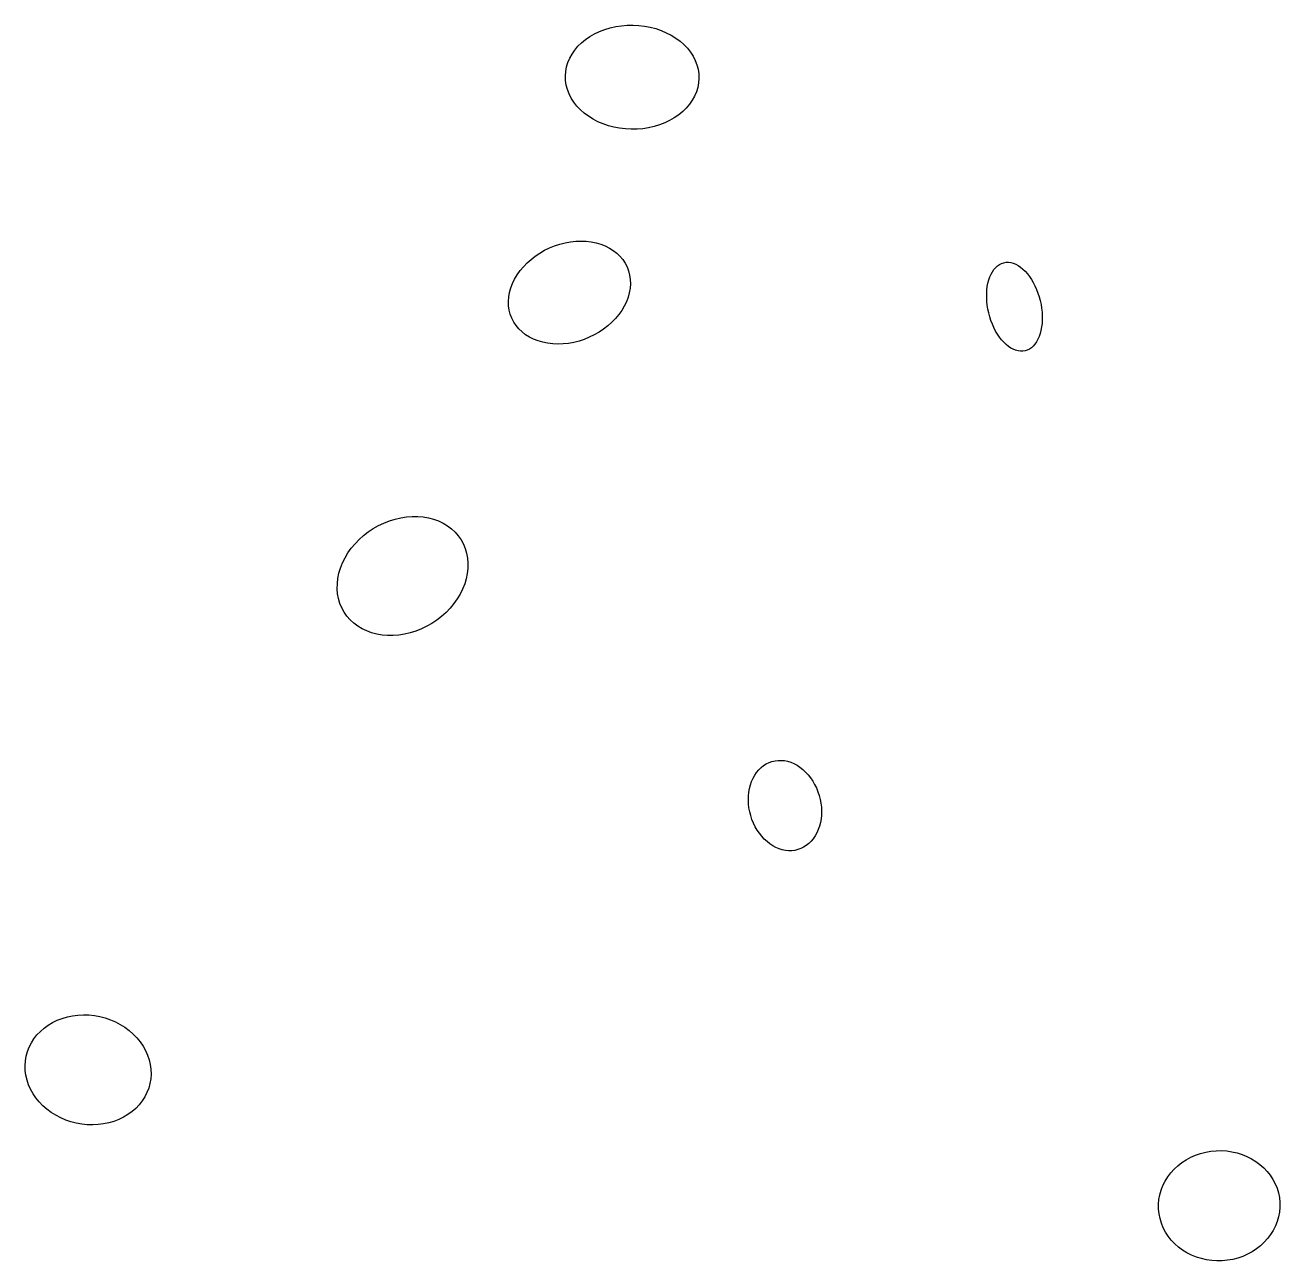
# Model space of a CAD drawing. Header units: metres. Extents: x -12209 to 21927, y -292849 to -276462.
# Drawn here: x 8756 to 15075, y -284627 to -278403 of the extents above; entities that cross this region are included whole.
import ezdxf

# ---------------------------------------------------------------- set-up
doc = ezdxf.new("R2010")
doc.units = ezdxf.units.M

msp = doc.modelspace()

# ---------------------------------------------------------------- linework, layer by layer
at = {"layer": 'LAYER'}
for p, q in [((11578.57, -278475.73), (11600.48, -278460.66)), ((11578.57, -278475.73), (11600.48, -278460.66)), ((11600.48, -278460.66), (11624, -278447.15)), ((11600.48, -278460.66), (11624, -278447.15)), ((11624, -278447.15), (11648.96, -278435.3)), ((11624, -278447.15), (11648.96, -278435.3)), ((11648.96, -278435.3), (11675.17, -278425.2)), ((11648.96, -278435.3), (11675.17, -278425.2)), ((11675.17, -278425.2), (11702.42, -278416.93)), ((11675.17, -278425.2), (11702.42, -278416.93)), ((11702.42, -278416.93), (11730.52, -278410.55)), ((11702.42, -278416.93), (11730.52, -278410.55)), ((11730.52, -278410.55), (11759.25, -278406.12)), ((11730.52, -278410.55), (11759.25, -278406.12)), ((11759.25, -278406.12), (11788.38, -278403.65)), ((11759.25, -278406.12), (11788.38, -278403.65)), ((11788.38, -278403.65), (11817.7, -278403.18)), ((11788.38, -278403.65), (11817.7, -278403.18)), ((11817.7, -278403.18), (11846.99, -278404.71)), ((11817.7, -278403.18), (11846.99, -278404.71)), ((11846.99, -278404.71), (11876.01, -278408.23)), ((11846.99, -278404.71), (11876.01, -278408.23)), ((11876.01, -278408.23), (11904.56, -278413.7)), ((11876.01, -278408.23), (11904.56, -278413.7)), ((11904.56, -278413.7), (11932.41, -278421.09)), ((11904.56, -278413.7), (11932.41, -278421.09)), ((11932.41, -278421.09), (11959.35, -278430.33)), ((11932.41, -278421.09), (11959.35, -278430.33)), ((11959.35, -278430.33), (11985.17, -278441.37)), ((11959.35, -278430.33), (11985.17, -278441.37)), ((11985.17, -278441.37), (12009.69, -278454.12)), ((11985.17, -278441.37), (12009.69, -278454.12)), ((12009.69, -278454.12), (12032.7, -278468.47)), ((12009.69, -278454.12), (12032.7, -278468.47)), ((11524.16, -278529.1), (11540.27, -278510.08)), ((11524.16, -278529.1), (11540.27, -278510.08)), ((11540.27, -278510.08), (11558.45, -278492.25)), ((11540.27, -278510.08), (11558.45, -278492.25)), ((11558.45, -278492.25), (11578.57, -278475.73)), ((11558.45, -278492.25), (11578.57, -278475.73)), ((12032.7, -278468.47), (12054.05, -278484.32)), ((12032.7, -278468.47), (12054.05, -278484.32)), ((12054.05, -278484.32), (12073.56, -278501.56)), ((12054.05, -278484.32), (12073.56, -278501.56)), ((12073.56, -278501.56), (12091.09, -278520.04)), ((12073.56, -278501.56), (12091.09, -278520.04)), ((12091.09, -278520.04), (12106.5, -278539.63)), ((12091.09, -278520.04), (12106.5, -278539.63)), ((11489.43, -278591.77), (11498.65, -278570.1)), ((11489.43, -278591.77), (11498.65, -278570.1)), ((11498.65, -278570.1), (11510.25, -278549.16)), ((11498.65, -278570.1), (11510.25, -278549.16)), ((11510.25, -278549.16), (11524.16, -278529.1)), ((11510.25, -278549.16), (11524.16, -278529.1)), ((12106.5, -278539.63), (12119.68, -278560.17)), ((12106.5, -278539.63), (12119.68, -278560.17)), ((12119.68, -278560.17), (12130.52, -278581.52)), ((12119.68, -278560.17), (12130.52, -278581.52)), ((12130.52, -278581.52), (12138.94, -278603.51)), ((12130.52, -278581.52), (12138.94, -278603.51)), ((11476.75, -278659.47), (11478.44, -278636.62)), ((11476.75, -278659.47), (11478.44, -278636.62)), ((11478.44, -278636.62), (11482.68, -278614)), ((11478.44, -278636.62), (11482.68, -278614)), ((11482.68, -278614), (11489.43, -278591.77)), ((11482.68, -278614), (11489.43, -278591.77)), ((12138.94, -278603.51), (12144.89, -278625.97)), ((12138.94, -278603.51), (12144.89, -278625.97)), ((12144.89, -278625.97), (12148.31, -278648.73)), ((12144.89, -278625.97), (12148.31, -278648.73)), ((12148.31, -278648.73), (12149.17, -278671.62)), ((12148.31, -278648.73), (12149.17, -278671.62)), ((11476.75, -278659.47), (11476.75, -278659.47)), ((11477.61, -278682.36), (11476.75, -278659.47)), ((11476.75, -278659.47), (11476.75, -278659.47)), ((11477.61, -278682.36), (11476.75, -278659.47)), ((11481.03, -278705.12), (11477.61, -278682.36)), ((11481.03, -278705.12), (11477.61, -278682.36)), ((11486.98, -278727.58), (11481.03, -278705.12)), ((11486.98, -278727.58), (11481.03, -278705.12)), ((12147.48, -278694.46), (12143.24, -278717.08)), ((12147.48, -278694.46), (12143.24, -278717.08)), ((12149.17, -278671.62), (12147.48, -278694.46)), ((12149.17, -278671.62), (12147.48, -278694.46)), ((11495.4, -278749.56), (11486.98, -278727.58)), ((11495.4, -278749.56), (11486.98, -278727.58)), ((11506.24, -278770.91), (11495.4, -278749.56)), ((11506.24, -278770.91), (11495.4, -278749.56)), ((11519.42, -278791.46), (11506.24, -278770.91)), ((11519.42, -278791.46), (11506.24, -278770.91)), ((12127.27, -278760.98), (12115.67, -278781.93)), ((12127.27, -278760.98), (12115.67, -278781.93)), ((12136.49, -278739.31), (12127.27, -278760.98)), ((12136.49, -278739.31), (12127.27, -278760.98)), ((12143.24, -278717.08), (12136.49, -278739.31)), ((12143.24, -278717.08), (12136.49, -278739.31)), ((11534.83, -278811.05), (11519.42, -278791.46)), ((11534.83, -278811.05), (11519.42, -278791.46)), ((11552.36, -278829.53), (11534.83, -278811.05)), ((11552.36, -278829.53), (11534.83, -278811.05)), ((11571.87, -278846.76), (11552.36, -278829.53)), ((11571.87, -278846.76), (11552.36, -278829.53)), ((12067.47, -278838.84), (12047.35, -278855.35)), ((12067.47, -278838.84), (12047.35, -278855.35)), ((12085.65, -278821), (12067.47, -278838.84)), ((12085.65, -278821), (12067.47, -278838.84)), ((12101.76, -278801.98), (12085.65, -278821)), ((12101.76, -278801.98), (12085.65, -278821)), ((12115.67, -278781.93), (12101.76, -278801.98)), ((12115.67, -278781.93), (12101.76, -278801.98)), ((11593.22, -278862.61), (11571.87, -278846.76)), ((11593.22, -278862.61), (11571.87, -278846.76)), ((11616.23, -278876.97), (11593.22, -278862.61)), ((11616.23, -278876.97), (11593.22, -278862.61)), ((11640.75, -278889.71), (11616.23, -278876.97)), ((11640.75, -278889.71), (11616.23, -278876.97)), ((11666.57, -278900.75), (11640.75, -278889.71)), ((11666.57, -278900.75), (11640.75, -278889.71)), ((11693.51, -278910), (11666.57, -278900.75)), ((11693.51, -278910), (11666.57, -278900.75)), ((11976.96, -278895.79), (11950.75, -278905.89)), ((11976.96, -278895.79), (11950.75, -278905.89)), ((12001.92, -278883.94), (11976.96, -278895.79)), ((12001.92, -278883.94), (11976.96, -278895.79)), ((12025.44, -278870.43), (12001.92, -278883.94)), ((12025.44, -278870.43), (12001.92, -278883.94)), ((12047.35, -278855.35), (12025.44, -278870.43)), ((12047.35, -278855.35), (12025.44, -278870.43)), ((11721.36, -278917.39), (11693.51, -278910)), ((11721.36, -278917.39), (11693.51, -278910)), ((11749.91, -278922.86), (11721.36, -278917.39)), ((11749.91, -278922.86), (11721.36, -278917.39)), ((11778.93, -278926.37), (11749.91, -278922.86)), ((11778.93, -278926.37), (11749.91, -278922.86)), ((11808.22, -278927.9), (11778.93, -278926.37)), ((11808.22, -278927.9), (11778.93, -278926.37)), ((11837.54, -278927.43), (11808.22, -278927.9)), ((11837.54, -278927.43), (11808.22, -278927.9)), ((11866.67, -278924.97), (11837.54, -278927.43)), ((11866.67, -278924.97), (11837.54, -278927.43)), ((11895.4, -278920.53), (11866.67, -278924.97)), ((11895.4, -278920.53), (11866.67, -278924.97)), ((11923.5, -278914.16), (11895.4, -278920.53)), ((11923.5, -278914.16), (11895.4, -278920.53)), ((11950.75, -278905.89), (11923.5, -278914.16)), ((11950.75, -278905.89), (11923.5, -278914.16)), ((11372.07, -279537.2), (11396.98, -279525.09)), ((11372.07, -279537.2), (11396.98, -279525.09)), ((11396.98, -279525.09), (11422.65, -279514.69)), ((11396.98, -279525.09), (11422.65, -279514.69)), ((11422.65, -279514.69), (11448.89, -279506.09)), ((11422.65, -279514.69), (11448.89, -279506.09)), ((11448.89, -279506.09), (11475.5, -279499.34)), ((11448.89, -279506.09), (11475.5, -279499.34)), ((11475.5, -279499.34), (11502.27, -279494.51)), ((11475.5, -279499.34), (11502.27, -279494.51)), ((11502.27, -279494.51), (11529, -279491.61)), ((11502.27, -279494.51), (11529, -279491.61)), ((11529, -279491.61), (11555.49, -279490.69)), ((11529, -279491.61), (11555.49, -279490.69)), ((11555.49, -279490.69), (11581.53, -279491.75)), ((11555.49, -279490.69), (11581.53, -279491.75)), ((11581.53, -279491.75), (11606.94, -279494.77)), ((11581.53, -279491.75), (11606.94, -279494.77)), ((11606.94, -279494.77), (11631.51, -279499.73)), ((11606.94, -279494.77), (11631.51, -279499.73)), ((11631.51, -279499.73), (11655.05, -279506.6)), ((11631.51, -279499.73), (11655.05, -279506.6)), ((11655.05, -279506.6), (11677.4, -279515.33)), ((11655.05, -279506.6), (11677.4, -279515.33)), ((11677.4, -279515.33), (11698.37, -279525.84)), ((11677.4, -279515.33), (11698.37, -279525.84)), ((11698.37, -279525.84), (11717.81, -279538.06)), ((11698.37, -279525.84), (11717.81, -279538.06)), ((11283.74, -279600.76), (11303.78, -279582.84)), ((11283.74, -279600.76), (11303.78, -279582.84)), ((11303.78, -279582.84), (11325.3, -279566.18)), ((11303.78, -279582.84), (11325.3, -279566.18)), ((11325.3, -279566.18), (11348.12, -279550.94)), ((11325.3, -279566.18), (11348.12, -279550.94)), ((11348.12, -279550.94), (11372.07, -279537.2)), ((11348.12, -279550.94), (11372.07, -279537.2)), ((11717.81, -279538.06), (11735.58, -279551.9)), ((11717.81, -279538.06), (11735.58, -279551.9)), ((11735.58, -279551.9), (11751.52, -279567.24)), ((11735.58, -279551.9), (11751.52, -279567.24)), ((11751.52, -279567.24), (11765.54, -279583.98)), ((11751.52, -279567.24), (11765.54, -279583.98)), ((11765.54, -279583.98), (11777.51, -279601.99)), ((11765.54, -279583.98), (11777.51, -279601.99)), ((13684.75, -279599.71), (13696.23, -279597.84)), ((13684.75, -279599.71), (13696.23, -279597.84)), ((13696.23, -279597.84), (13708.04, -279597.67)), ((13696.23, -279597.84), (13708.04, -279597.67)), ((13708.04, -279597.67), (13720.08, -279599.21)), ((13708.04, -279597.67), (13720.08, -279599.21)), ((11221.15, -279682.35), (11233.91, -279660.77)), ((11221.15, -279682.35), (11233.91, -279660.77)), ((11233.91, -279660.77), (11248.67, -279639.88)), ((11233.91, -279660.77), (11248.67, -279639.88)), ((11248.67, -279639.88), (11265.32, -279619.82)), ((11248.67, -279639.88), (11265.32, -279619.82)), ((11265.32, -279619.82), (11283.74, -279600.76)), ((11265.32, -279619.82), (11283.74, -279600.76)), ((11777.51, -279601.99), (11787.34, -279621.12)), ((11777.51, -279601.99), (11787.34, -279621.12)), ((11787.34, -279621.12), (11794.97, -279641.23)), ((11787.34, -279621.12), (11794.97, -279641.23)), ((11794.97, -279641.23), (11800.34, -279662.18)), ((11794.97, -279641.23), (11800.34, -279662.18)), ((13614.02, -279671.68), (13620.14, -279657.73)), ((13614.02, -279671.68), (13620.14, -279657.73)), ((13620.14, -279657.73), (13627.16, -279645.04)), ((13620.14, -279657.73), (13627.16, -279645.04)), ((13627.16, -279645.04), (13635.03, -279633.68)), ((13627.16, -279645.04), (13635.03, -279633.68)), ((13635.03, -279633.68), (13643.68, -279623.76)), ((13635.03, -279633.68), (13643.68, -279623.76)), ((13643.68, -279623.76), (13653.05, -279615.34)), ((13643.68, -279623.76), (13653.05, -279615.34)), ((13653.05, -279615.34), (13663.07, -279608.5)), ((13653.05, -279615.34), (13663.07, -279608.5)), ((13663.07, -279608.5), (13673.66, -279603.28)), ((13663.07, -279608.5), (13673.66, -279603.28)), ((13673.66, -279603.28), (13684.75, -279599.71)), ((13673.66, -279603.28), (13684.75, -279599.71)), ((13684.75, -279599.71), (13684.75, -279599.71)), ((13684.75, -279599.71), (13684.75, -279599.71)), ((13720.08, -279599.21), (13732.25, -279602.44)), ((13720.08, -279599.21), (13732.25, -279602.44)), ((13732.25, -279602.44), (13744.47, -279607.34)), ((13732.25, -279602.44), (13744.47, -279607.34)), ((13744.47, -279607.34), (13756.65, -279613.87)), ((13744.47, -279607.34), (13756.65, -279613.87)), ((13756.65, -279613.87), (13768.68, -279621.98)), ((13756.65, -279613.87), (13768.68, -279621.98)), ((13768.68, -279621.98), (13780.48, -279631.61)), ((13768.68, -279621.98), (13780.48, -279631.61)), ((13780.48, -279631.61), (13791.95, -279642.69)), ((13780.48, -279631.61), (13791.95, -279642.69)), ((13791.95, -279642.69), (13803.02, -279655.13)), ((13791.95, -279642.69), (13803.02, -279655.13)), ((13803.02, -279655.13), (13813.6, -279668.84)), ((13803.02, -279655.13), (13813.6, -279668.84)), ((11202.02, -279726.88), (11210.5, -279704.44)), ((11202.02, -279726.88), (11210.5, -279704.44)), ((11210.5, -279704.44), (11221.15, -279682.35)), ((11210.5, -279704.44), (11221.15, -279682.35)), ((11800.34, -279662.18), (11803.39, -279683.79)), ((11800.34, -279662.18), (11803.39, -279683.79)), ((11804.12, -279705.91), (11802.5, -279728.37)), ((11804.12, -279705.91), (11802.5, -279728.37)), ((11803.39, -279683.79), (11804.12, -279705.91)), ((11803.39, -279683.79), (11804.12, -279705.91)), ((13599.33, -279737.69), (13601.46, -279719.9)), ((13599.33, -279737.69), (13601.46, -279719.9)), ((13601.46, -279719.9), (13604.64, -279702.88)), ((13601.46, -279719.9), (13604.64, -279702.88)), ((13604.64, -279702.88), (13608.84, -279686.77)), ((13604.64, -279702.88), (13608.84, -279686.77)), ((13608.84, -279686.77), (13614.02, -279671.68)), ((13608.84, -279686.77), (13614.02, -279671.68)), ((13813.6, -279668.84), (13823.6, -279683.71)), ((13813.6, -279668.84), (13823.6, -279683.71)), ((13823.6, -279683.71), (13832.95, -279699.63)), ((13823.6, -279683.71), (13832.95, -279699.63)), ((13832.95, -279699.63), (13841.58, -279716.48)), ((13832.95, -279699.63), (13841.58, -279716.48)), ((13841.58, -279716.48), (13849.42, -279734.13)), ((13841.58, -279716.48), (13849.42, -279734.13)), ((11190.25, -279794.58), (11191.86, -279772.12)), ((11190.25, -279794.58), (11191.86, -279772.12)), ((11191.86, -279772.12), (11195.79, -279749.5)), ((11191.86, -279772.12), (11195.79, -279749.5)), ((11195.79, -279749.5), (11202.02, -279726.88)), ((11195.79, -279749.5), (11202.02, -279726.88)), ((11792.34, -279773.61), (11783.87, -279796.05)), ((11792.34, -279773.61), (11783.87, -279796.05)), ((11798.57, -279750.99), (11792.34, -279773.61)), ((11798.57, -279750.99), (11792.34, -279773.61)), ((11802.5, -279728.37), (11798.57, -279750.99)), ((11802.5, -279728.37), (11798.57, -279750.99)), ((13598.23, -279775.06), (13598.24, -279756.13)), ((13598.23, -279775.06), (13598.24, -279756.13)), ((13599.28, -279794.34), (13598.23, -279775.06)), ((13599.28, -279794.34), (13598.23, -279775.06)), ((13598.24, -279756.13), (13599.33, -279737.69)), ((13598.24, -279756.13), (13599.33, -279737.69)), ((13849.42, -279734.13), (13856.42, -279752.45)), ((13849.42, -279734.13), (13856.42, -279752.45)), ((13856.42, -279752.45), (13862.51, -279771.29)), ((13856.42, -279752.45), (13862.51, -279771.29)), ((13862.51, -279771.29), (13867.66, -279790.52)), ((13862.51, -279771.29), (13867.66, -279790.52)), ((11190.97, -279816.7), (11190.25, -279794.58)), ((11190.97, -279816.7), (11190.25, -279794.58)), ((11194.03, -279838.32), (11190.97, -279816.7)), ((11194.03, -279838.32), (11190.97, -279816.7)), ((11199.39, -279859.26), (11194.03, -279838.32)), ((11199.39, -279859.26), (11194.03, -279838.32)), ((11760.45, -279839.72), (11745.69, -279860.62)), ((11760.45, -279839.72), (11745.69, -279860.62)), ((11773.21, -279818.15), (11760.45, -279839.72)), ((11773.21, -279818.15), (11760.45, -279839.72)), ((11783.87, -279796.05), (11773.21, -279818.15)), ((11783.87, -279796.05), (11773.21, -279818.15)), ((13601.38, -279813.84), (13599.28, -279794.34)), ((13601.38, -279813.84), (13599.28, -279794.34)), ((13604.53, -279833.39), (13601.38, -279813.84)), ((13604.53, -279833.39), (13601.38, -279813.84)), ((13608.69, -279852.86), (13604.53, -279833.39)), ((13608.69, -279852.86), (13604.53, -279833.39)), ((13867.66, -279790.52), (13871.83, -279809.98)), ((13867.66, -279790.52), (13871.83, -279809.98)), ((13871.83, -279809.98), (13874.97, -279829.54)), ((13871.83, -279809.98), (13874.97, -279829.54)), ((13874.97, -279829.54), (13877.08, -279849.03)), ((13874.97, -279829.54), (13877.08, -279849.03)), ((13877.08, -279849.03), (13878.13, -279868.32)), ((13877.08, -279849.03), (13878.13, -279868.32)), ((11207.02, -279879.38), (11199.39, -279859.26)), ((11207.02, -279879.38), (11199.39, -279859.26)), ((11207.02, -279879.38), (11207.02, -279879.38)), ((11216.85, -279898.51), (11207.02, -279879.38)), ((11207.02, -279879.38), (11207.02, -279879.38)), ((11216.85, -279898.51), (11207.02, -279879.38)), ((11228.83, -279916.51), (11216.85, -279898.51)), ((11228.83, -279916.51), (11216.85, -279898.51)), ((11710.62, -279899.73), (11690.58, -279917.66)), ((11710.62, -279899.73), (11690.58, -279917.66)), ((11729.04, -279880.67), (11710.62, -279899.73)), ((11729.04, -279880.67), (11710.62, -279899.73)), ((11745.69, -279860.62), (11729.04, -279880.67)), ((11745.69, -279860.62), (11729.04, -279880.67)), ((13613.84, -279872.08), (13608.69, -279852.86)), ((13613.84, -279872.08), (13608.69, -279852.86)), ((13619.94, -279890.93), (13613.84, -279872.08)), ((13619.94, -279890.93), (13613.84, -279872.08)), ((13626.94, -279909.24), (13619.94, -279890.93)), ((13626.94, -279909.24), (13619.94, -279890.93)), ((13634.78, -279926.89), (13626.94, -279909.24)), ((13634.78, -279926.89), (13626.94, -279909.24)), ((13877.03, -279905.68), (13874.89, -279923.47)), ((13877.03, -279905.68), (13874.89, -279923.47)), ((13878.11, -279887.25), (13877.03, -279905.68)), ((13878.11, -279887.25), (13877.03, -279905.68)), ((13878.13, -279868.32), (13878.11, -279887.25)), ((13878.13, -279868.32), (13878.11, -279887.25)), ((11242.84, -279933.25), (11228.83, -279916.51)), ((11242.84, -279933.25), (11228.83, -279916.51)), ((11258.79, -279948.6), (11242.84, -279933.25)), ((11258.79, -279948.6), (11242.84, -279933.25)), ((11276.55, -279962.43), (11258.79, -279948.6)), ((11276.55, -279962.43), (11258.79, -279948.6)), ((11295.99, -279974.65), (11276.55, -279962.43)), ((11295.99, -279974.65), (11276.55, -279962.43)), ((11316.96, -279985.17), (11295.99, -279974.65)), ((11316.96, -279985.17), (11295.99, -279974.65)), ((11597.38, -279975.4), (11571.71, -279985.8)), ((11597.38, -279975.4), (11571.71, -279985.8)), ((11622.29, -279963.29), (11597.38, -279975.4)), ((11622.29, -279963.29), (11597.38, -279975.4)), ((11646.24, -279949.56), (11622.29, -279963.29)), ((11646.24, -279949.56), (11622.29, -279963.29)), ((11669.06, -279934.31), (11646.24, -279949.56)), ((11669.06, -279934.31), (11646.24, -279949.56)), ((11690.58, -279917.66), (11669.06, -279934.31)), ((11690.58, -279917.66), (11669.06, -279934.31)), ((13643.41, -279943.74), (13634.78, -279926.89)), ((13643.41, -279943.74), (13634.78, -279926.89)), ((13652.76, -279959.67), (13643.41, -279943.74)), ((13652.76, -279959.67), (13643.41, -279943.74)), ((13662.76, -279974.54), (13652.76, -279959.67)), ((13662.76, -279974.54), (13652.76, -279959.67)), ((13673.33, -279988.24), (13662.76, -279974.54)), ((13673.33, -279988.24), (13662.76, -279974.54)), ((13862.34, -279971.69), (13856.22, -279985.64)), ((13862.34, -279971.69), (13856.22, -279985.64)), ((13867.52, -279956.61), (13862.34, -279971.69)), ((13867.52, -279956.61), (13862.34, -279971.69)), ((13871.71, -279940.49), (13867.52, -279956.61)), ((13871.71, -279940.49), (13867.52, -279956.61)), ((13874.89, -279923.47), (13871.71, -279940.49)), ((13874.89, -279923.47), (13871.71, -279940.49)), ((11339.31, -279993.89), (11316.96, -279985.17)), ((11339.31, -279993.89), (11316.96, -279985.17)), ((11362.86, -280000.76), (11339.31, -279993.89)), ((11362.86, -280000.76), (11339.31, -279993.89)), ((11387.42, -280005.73), (11362.86, -280000.76)), ((11387.42, -280005.73), (11362.86, -280000.76)), ((11412.83, -280008.75), (11387.42, -280005.73)), ((11412.83, -280008.75), (11387.42, -280005.73)), ((11438.87, -280009.8), (11412.83, -280008.75)), ((11438.87, -280009.8), (11412.83, -280008.75)), ((11465.36, -280008.88), (11438.87, -280009.8)), ((11465.36, -280008.88), (11438.87, -280009.8)), ((11492.09, -280005.99), (11465.36, -280008.88)), ((11492.09, -280005.99), (11465.36, -280008.88)), ((11518.87, -280001.15), (11492.09, -280005.99)), ((11518.87, -280001.15), (11492.09, -280005.99)), ((11545.47, -279994.4), (11518.87, -280001.15)), ((11545.47, -279994.4), (11518.87, -280001.15)), ((11571.71, -279985.8), (11545.47, -279994.4)), ((11571.71, -279985.8), (11545.47, -279994.4)), ((13684.4, -280000.68), (13673.33, -279988.24)), ((13684.4, -280000.68), (13673.33, -279988.24)), ((13695.88, -280011.76), (13684.4, -280000.68)), ((13695.88, -280011.76), (13684.4, -280000.68)), ((13707.68, -280021.39), (13695.88, -280011.76)), ((13707.68, -280021.39), (13695.88, -280011.76)), ((13719.71, -280029.5), (13707.68, -280021.39)), ((13719.71, -280029.5), (13707.68, -280021.39)), ((13731.88, -280036.03), (13719.71, -280029.5)), ((13731.88, -280036.03), (13719.71, -280029.5)), ((13744.1, -280040.93), (13731.88, -280036.03)), ((13744.1, -280040.93), (13731.88, -280036.03)), ((13802.69, -280040.1), (13791.61, -280043.66)), ((13802.69, -280040.1), (13791.61, -280043.66)), ((13813.28, -280034.87), (13802.69, -280040.1)), ((13813.28, -280034.87), (13802.69, -280040.1)), ((13823.3, -280028.03), (13813.28, -280034.87)), ((13823.3, -280028.03), (13813.28, -280034.87)), ((13832.67, -280019.61), (13823.3, -280028.03)), ((13832.67, -280019.61), (13823.3, -280028.03)), ((13841.33, -280009.69), (13832.67, -280019.61)), ((13841.33, -280009.69), (13832.67, -280019.61)), ((13849.19, -279998.34), (13841.33, -280009.69)), ((13849.19, -279998.34), (13841.33, -280009.69)), ((13856.22, -279985.64), (13849.19, -279998.34)), ((13856.22, -279985.64), (13849.19, -279998.34)), ((13756.28, -280044.16), (13744.1, -280040.93)), ((13756.28, -280044.16), (13744.1, -280040.93)), ((13768.31, -280045.7), (13756.28, -280044.16)), ((13768.31, -280045.7), (13756.28, -280044.16)), ((13780.12, -280045.53), (13768.31, -280045.7)), ((13780.12, -280045.53), (13768.31, -280045.7)), ((13791.61, -280043.66), (13780.12, -280045.53)), ((13791.61, -280043.66), (13780.12, -280045.53)), ((10509.44, -280938.67), (10535.64, -280923.7)), ((10509.44, -280938.67), (10535.64, -280923.7)), ((10535.64, -280923.7), (10562.78, -280910.67)), ((10535.64, -280923.7), (10562.78, -280910.67)), ((10562.78, -280910.67), (10590.63, -280899.66)), ((10562.78, -280910.67), (10590.63, -280899.66)), ((10590.63, -280899.66), (10618.98, -280890.77)), ((10590.63, -280899.66), (10618.98, -280890.77)), ((10618.98, -280890.77), (10647.63, -280884.06)), ((10618.98, -280890.77), (10647.63, -280884.06)), ((10647.63, -280884.06), (10676.35, -280879.58)), ((10647.63, -280884.06), (10676.35, -280879.58)), ((10676.35, -280879.58), (10704.92, -280877.37)), ((10676.35, -280879.58), (10704.92, -280877.37)), ((10704.92, -280877.37), (10733.14, -280877.44)), ((10704.92, -280877.37), (10733.14, -280877.44)), ((10733.14, -280877.44), (10760.77, -280879.8)), ((10733.14, -280877.44), (10760.77, -280879.8)), ((10760.77, -280879.8), (10787.61, -280884.41)), ((10760.77, -280879.8), (10787.61, -280884.41)), ((10787.61, -280884.41), (10813.47, -280891.26)), ((10787.61, -280884.41), (10813.47, -280891.26)), ((10813.47, -280891.26), (10838.13, -280900.29)), ((10813.47, -280891.26), (10838.13, -280900.29)), ((10838.13, -280900.29), (10861.41, -280911.42)), ((10838.13, -280900.29), (10861.41, -280911.42)), ((10861.41, -280911.42), (10883.15, -280924.58)), ((10861.41, -280911.42), (10883.15, -280924.58)), ((10883.15, -280924.58), (10903.16, -280939.66)), ((10883.15, -280924.58), (10903.16, -280939.66)), ((10438.32, -280993.94), (10460.59, -280973.92)), ((10438.32, -280993.94), (10460.59, -280973.92)), ((10460.59, -280973.92), (10484.35, -280955.45)), ((10460.59, -280973.92), (10484.35, -280955.45)), ((10484.35, -280955.45), (10509.44, -280938.67)), ((10484.35, -280955.45), (10509.44, -280938.67)), ((10903.16, -280939.66), (10921.3, -280956.55)), ((10903.16, -280939.66), (10921.3, -280956.55)), ((10921.3, -280956.55), (10937.43, -280975.13)), ((10921.3, -280956.55), (10937.43, -280975.13)), ((10937.43, -280975.13), (10951.42, -280995.24)), ((10937.43, -280975.13), (10951.42, -280995.24)), ((10382.11, -281061.71), (10398.93, -281038)), ((10382.11, -281061.71), (10398.93, -281038)), ((10398.93, -281038), (10417.71, -281015.35)), ((10398.93, -281038), (10417.71, -281015.35)), ((10417.71, -281015.35), (10438.32, -280993.94)), ((10417.71, -281015.35), (10438.32, -280993.94)), ((10951.42, -280995.24), (10963.18, -281016.73)), ((10951.42, -280995.24), (10963.18, -281016.73)), ((10963.18, -281016.73), (10972.61, -281039.45)), ((10963.18, -281016.73), (10972.61, -281039.45)), ((10972.61, -281039.45), (10979.64, -281063.22)), ((10972.61, -281039.45), (10979.64, -281063.22)), ((10344.65, -281137.37), (10354.87, -281111.58)), ((10344.65, -281137.37), (10354.87, -281111.58)), ((10354.87, -281111.58), (10367.39, -281086.3)), ((10354.87, -281111.58), (10367.39, -281086.3)), ((10367.39, -281086.3), (10382.11, -281061.71)), ((10367.39, -281086.3), (10382.11, -281061.71)), ((10979.64, -281063.22), (10984.21, -281087.86)), ((10979.64, -281063.22), (10984.21, -281087.86)), ((10984.21, -281087.86), (10986.3, -281113.18)), ((10984.21, -281087.86), (10986.3, -281113.18)), ((10986.3, -281113.18), (10985.88, -281138.99)), ((10986.3, -281113.18), (10985.88, -281138.99)), ((10331.41, -281189.64), (10336.81, -281163.45)), ((10331.41, -281189.64), (10336.81, -281163.45)), ((10336.81, -281163.45), (10344.65, -281137.37)), ((10336.81, -281163.45), (10344.65, -281137.37)), ((10982.96, -281165.08), (10977.56, -281191.28)), ((10982.96, -281165.08), (10977.56, -281191.28)), ((10985.88, -281138.99), (10982.96, -281165.08)), ((10985.88, -281138.99), (10982.96, -281165.08)), ((10328.07, -281241.55), (10328.49, -281215.74)), ((10328.07, -281241.55), (10328.49, -281215.74)), ((10328.49, -281215.74), (10331.41, -281189.64)), ((10328.49, -281215.74), (10331.41, -281189.64)), ((10969.72, -281217.36), (10959.5, -281243.15)), ((10969.72, -281217.36), (10959.5, -281243.15)), ((10977.56, -281191.28), (10969.72, -281217.36)), ((10977.56, -281191.28), (10969.72, -281217.36)), ((10330.16, -281266.87), (10328.07, -281241.55)), ((10330.16, -281266.87), (10328.07, -281241.55)), ((10334.73, -281291.51), (10330.16, -281266.87)), ((10334.73, -281291.51), (10330.16, -281266.87)), ((10341.76, -281315.28), (10334.73, -281291.51)), ((10341.76, -281315.28), (10334.73, -281291.51)), ((10932.26, -281293.02), (10915.44, -281316.73)), ((10932.26, -281293.02), (10915.44, -281316.73)), ((10946.98, -281268.43), (10932.26, -281293.02)), ((10946.98, -281268.43), (10932.26, -281293.02)), ((10959.5, -281243.15), (10946.98, -281268.43)), ((10959.5, -281243.15), (10946.98, -281268.43)), ((10351.19, -281338), (10341.76, -281315.28)), ((10351.19, -281338), (10341.76, -281315.28)), ((10362.95, -281359.49), (10351.19, -281338)), ((10362.95, -281359.49), (10351.19, -281338)), ((10362.95, -281359.49), (10362.95, -281359.49)), ((10376.94, -281379.6), (10362.95, -281359.49)), ((10362.95, -281359.49), (10362.95, -281359.49)), ((10376.94, -281379.6), (10362.95, -281359.49)), ((10876.06, -281360.79), (10853.78, -281380.81)), ((10876.06, -281360.79), (10853.78, -281380.81)), ((10896.66, -281339.37), (10876.06, -281360.79)), ((10896.66, -281339.37), (10876.06, -281360.79)), ((10915.44, -281316.73), (10896.66, -281339.37)), ((10915.44, -281316.73), (10896.66, -281339.37)), ((10393.07, -281398.18), (10376.94, -281379.6)), ((10393.07, -281398.18), (10376.94, -281379.6)), ((10411.21, -281415.07), (10393.07, -281398.18)), ((10411.21, -281415.07), (10393.07, -281398.18)), ((10431.23, -281430.15), (10411.21, -281415.07)), ((10431.23, -281430.15), (10411.21, -281415.07)), ((10452.96, -281443.31), (10431.23, -281430.15)), ((10452.96, -281443.31), (10431.23, -281430.15)), ((10804.94, -281416.06), (10778.73, -281431.03)), ((10804.94, -281416.06), (10778.73, -281431.03)), ((10830.02, -281399.28), (10804.94, -281416.06)), ((10830.02, -281399.28), (10804.94, -281416.06)), ((10853.78, -281380.81), (10830.02, -281399.28)), ((10853.78, -281380.81), (10830.02, -281399.28)), ((10476.24, -281454.44), (10452.96, -281443.31)), ((10476.24, -281454.44), (10452.96, -281443.31)), ((10500.91, -281463.47), (10476.24, -281454.44)), ((10500.91, -281463.47), (10476.24, -281454.44)), ((10526.76, -281470.31), (10500.91, -281463.47)), ((10526.76, -281470.31), (10500.91, -281463.47)), ((10553.6, -281474.93), (10526.76, -281470.31)), ((10553.6, -281474.93), (10526.76, -281470.31)), ((10581.24, -281477.29), (10553.6, -281474.93)), ((10581.24, -281477.29), (10553.6, -281474.93)), ((10609.45, -281477.36), (10581.24, -281477.29)), ((10609.45, -281477.36), (10581.24, -281477.29)), ((10638.02, -281475.15), (10609.45, -281477.36)), ((10638.02, -281475.15), (10609.45, -281477.36)), ((10666.74, -281470.67), (10638.02, -281475.15)), ((10666.74, -281470.67), (10638.02, -281475.15)), ((10695.39, -281463.96), (10666.74, -281470.67)), ((10695.39, -281463.96), (10666.74, -281470.67)), ((10723.75, -281455.07), (10695.39, -281463.96)), ((10723.75, -281455.07), (10695.39, -281463.96)), ((10751.6, -281444.06), (10723.75, -281455.07)), ((10751.6, -281444.06), (10723.75, -281455.07)), ((10778.73, -281431.03), (10751.6, -281444.06)), ((10778.73, -281431.03), (10751.6, -281444.06)), ((12474.74, -282132.11), (12488.18, -282123.6)), ((12474.74, -282132.11), (12488.18, -282123.6)), ((12488.18, -282123.6), (12502.35, -282116.69)), ((12488.18, -282123.6), (12502.35, -282116.69)), ((12502.35, -282116.69), (12517.12, -282111.43)), ((12502.35, -282116.69), (12517.12, -282111.43)), ((12517.12, -282111.43), (12532.39, -282107.86)), ((12517.12, -282111.43), (12532.39, -282107.86)), ((12517.12, -282111.43), (12517.12, -282111.43)), ((12517.12, -282111.43), (12517.12, -282111.43)), ((12532.39, -282107.86), (12548.05, -282106.01)), ((12532.39, -282107.86), (12548.05, -282106.01)), ((12548.05, -282106.01), (12563.96, -282105.88)), ((12548.05, -282106.01), (12563.96, -282105.88)), ((12563.96, -282105.88), (12580.01, -282107.49)), ((12563.96, -282105.88), (12580.01, -282107.49)), ((12580.01, -282107.49), (12596.09, -282110.82)), ((12580.01, -282107.49), (12596.09, -282110.82)), ((12596.09, -282110.82), (12612.05, -282115.85)), ((12596.09, -282110.82), (12612.05, -282115.85)), ((12612.05, -282115.85), (12627.8, -282122.53)), ((12612.05, -282115.85), (12627.8, -282122.53)), ((12627.8, -282122.53), (12643.19, -282130.82)), ((12627.8, -282122.53), (12643.19, -282130.82)), ((12421.6, -282195.96), (12430.06, -282180.65)), ((12421.6, -282195.96), (12430.06, -282180.65)), ((12430.06, -282180.65), (12439.69, -282166.52)), ((12430.06, -282180.65), (12439.69, -282166.52)), ((12439.69, -282166.52), (12450.39, -282153.65)), ((12439.69, -282166.52), (12450.39, -282153.65)), ((12450.39, -282153.65), (12462.11, -282142.15)), ((12450.39, -282153.65), (12462.11, -282142.15)), ((12462.11, -282142.15), (12474.74, -282132.11)), ((12462.11, -282142.15), (12474.74, -282132.11)), ((12643.19, -282130.82), (12658.13, -282140.65)), ((12643.19, -282130.82), (12658.13, -282140.65)), ((12658.13, -282140.65), (12672.48, -282151.95)), ((12658.13, -282140.65), (12672.48, -282151.95)), ((12672.48, -282151.95), (12686.16, -282164.62)), ((12672.48, -282151.95), (12686.16, -282164.62)), ((12686.16, -282164.62), (12699.04, -282178.59)), ((12686.16, -282164.62), (12699.04, -282178.59)), ((12699.04, -282178.59), (12711.03, -282193.73)), ((12699.04, -282178.59), (12711.03, -282193.73)), ((12400.49, -282266.35), (12403.76, -282247.63)), ((12400.49, -282266.35), (12403.76, -282247.63)), ((12403.76, -282247.63), (12408.4, -282229.57)), ((12403.76, -282247.63), (12408.4, -282229.57)), ((12408.4, -282229.57), (12414.36, -282212.3)), ((12408.4, -282229.57), (12414.36, -282212.3)), ((12414.36, -282212.3), (12421.6, -282195.96)), ((12414.36, -282212.3), (12421.6, -282195.96)), ((12711.03, -282193.73), (12722.05, -282209.94)), ((12711.03, -282193.73), (12722.05, -282209.94)), ((12722.05, -282209.94), (12732, -282227.09)), ((12722.05, -282209.94), (12732, -282227.09)), ((12732, -282227.09), (12740.82, -282245.05)), ((12732, -282227.09), (12740.82, -282245.05)), ((12740.82, -282245.05), (12748.43, -282263.68)), ((12740.82, -282245.05), (12748.43, -282263.68)), ((12398.1, -282305.17), (12398.6, -282285.58)), ((12398.1, -282305.17), (12398.6, -282285.58)), ((12399.01, -282324.97), (12398.1, -282305.17)), ((12399.01, -282324.97), (12398.1, -282305.17)), ((12398.6, -282285.58), (12400.49, -282266.35)), ((12398.6, -282285.58), (12400.49, -282266.35)), ((12748.43, -282263.68), (12754.77, -282282.84)), ((12748.43, -282263.68), (12754.77, -282282.84)), ((12754.77, -282282.84), (12759.81, -282302.39)), ((12754.77, -282282.84), (12759.81, -282302.39)), ((12759.81, -282302.39), (12763.49, -282322.17)), ((12759.81, -282302.39), (12763.49, -282322.17)), ((12401.32, -282344.84), (12399.01, -282324.97)), ((12401.32, -282344.84), (12399.01, -282324.97)), ((12405, -282364.63), (12401.32, -282344.84)), ((12405, -282364.63), (12401.32, -282344.84)), ((12410.04, -282384.18), (12405, -282364.63)), ((12410.04, -282384.18), (12405, -282364.63)), ((12763.49, -282322.17), (12765.79, -282342.05)), ((12763.49, -282322.17), (12765.79, -282342.05)), ((12765.79, -282342.05), (12766.7, -282361.85)), ((12765.79, -282342.05), (12766.7, -282361.85)), ((12766.7, -282361.85), (12766.21, -282381.44)), ((12766.7, -282361.85), (12766.21, -282381.44)), ((12416.38, -282403.34), (12410.04, -282384.18)), ((12416.38, -282403.34), (12410.04, -282384.18)), ((12423.99, -282421.97), (12416.38, -282403.34)), ((12423.99, -282421.97), (12416.38, -282403.34)), ((12432.8, -282439.93), (12423.99, -282421.97)), ((12432.8, -282439.93), (12423.99, -282421.97)), ((12442.76, -282457.08), (12432.8, -282439.93)), ((12442.76, -282457.08), (12432.8, -282439.93)), ((12756.41, -282437.44), (12750.45, -282454.71)), ((12756.41, -282437.44), (12750.45, -282454.71)), ((12761.04, -282419.38), (12756.41, -282437.44)), ((12761.04, -282419.38), (12756.41, -282437.44)), ((12764.32, -282400.67), (12761.04, -282419.38)), ((12764.32, -282400.67), (12761.04, -282419.38)), ((12766.21, -282381.44), (12764.32, -282400.67)), ((12766.21, -282381.44), (12764.32, -282400.67)), ((12453.77, -282473.28), (12442.76, -282457.08)), ((12453.77, -282473.28), (12442.76, -282457.08)), ((12465.77, -282488.43), (12453.77, -282473.28)), ((12465.77, -282488.43), (12453.77, -282473.28)), ((12478.65, -282502.39), (12465.77, -282488.43)), ((12478.65, -282502.39), (12465.77, -282488.43)), ((12492.32, -282515.07), (12478.65, -282502.39)), ((12492.32, -282515.07), (12478.65, -282502.39)), ((12725.12, -282500.5), (12714.41, -282513.37)), ((12725.12, -282500.5), (12714.41, -282513.37)), ((12734.74, -282486.36), (12725.12, -282500.5)), ((12734.74, -282486.36), (12725.12, -282500.5)), ((12743.21, -282471.06), (12734.74, -282486.36)), ((12743.21, -282471.06), (12734.74, -282486.36)), ((12750.45, -282454.71), (12743.21, -282471.06)), ((12750.45, -282454.71), (12743.21, -282471.06)), ((12506.68, -282526.37), (12492.32, -282515.07)), ((12506.68, -282526.37), (12492.32, -282515.07)), ((12521.62, -282536.2), (12506.68, -282526.37)), ((12521.62, -282536.2), (12506.68, -282526.37)), ((12537.01, -282544.49), (12521.62, -282536.2)), ((12537.01, -282544.49), (12521.62, -282536.2)), ((12552.75, -282551.17), (12537.01, -282544.49)), ((12552.75, -282551.17), (12537.01, -282544.49)), ((12568.72, -282556.19), (12552.75, -282551.17)), ((12568.72, -282556.19), (12552.75, -282551.17)), ((12584.79, -282559.52), (12568.72, -282556.19)), ((12584.79, -282559.52), (12568.72, -282556.19)), ((12600.85, -282561.13), (12584.79, -282559.52)), ((12600.85, -282561.13), (12584.79, -282559.52)), ((12616.76, -282561.01), (12600.85, -282561.13)), ((12616.76, -282561.01), (12600.85, -282561.13)), ((12632.41, -282559.16), (12616.76, -282561.01)), ((12632.41, -282559.16), (12616.76, -282561.01)), ((12647.68, -282555.59), (12632.41, -282559.16)), ((12647.68, -282555.59), (12632.41, -282559.16)), ((12662.46, -282550.33), (12647.68, -282555.59)), ((12662.46, -282550.33), (12647.68, -282555.59)), ((12676.62, -282543.42), (12662.46, -282550.33)), ((12676.62, -282543.42), (12662.46, -282550.33)), ((12690.07, -282534.91), (12676.62, -282543.42)), ((12690.07, -282534.91), (12676.62, -282543.42)), ((12702.7, -282524.87), (12690.07, -282534.91)), ((12702.7, -282524.87), (12690.07, -282534.91)), ((12714.41, -282513.37), (12702.7, -282524.87)), ((12714.41, -282513.37), (12702.7, -282524.87)), ((8995.43, -283392.22), (9022.52, -283388.8)), ((8995.43, -283392.22), (9022.52, -283388.8)), ((9022.52, -283388.8), (9050, -283387.48)), ((9022.52, -283388.8), (9050, -283387.48)), ((9050, -283387.48), (9077.66, -283388.27)), ((9050, -283387.48), (9077.66, -283388.27)), ((9077.66, -283388.27), (9105.28, -283391.16)), ((9077.66, -283388.27), (9105.28, -283391.16)), ((8852.15, -283454.28), (8872.8, -283439.35)), ((8852.15, -283454.28), (8872.8, -283439.35)), ((8872.8, -283439.35), (8894.98, -283426.13)), ((8872.8, -283439.35), (8894.98, -283426.13)), ((8894.98, -283426.13), (8918.51, -283414.73)), ((8894.98, -283426.13), (8918.51, -283414.73)), ((8918.51, -283414.73), (8943.23, -283405.23)), ((8918.51, -283414.73), (8943.23, -283405.23)), ((8943.23, -283405.23), (8968.93, -283397.71)), ((8943.23, -283405.23), (8968.93, -283397.71)), ((8968.93, -283397.71), (8995.43, -283392.22)), ((8968.93, -283397.71), (8995.43, -283392.22)), ((9105.28, -283391.16), (9132.66, -283396.14)), ((9105.28, -283391.16), (9132.66, -283396.14)), ((9132.66, -283396.14), (9159.59, -283403.16)), ((9132.66, -283396.14), (9159.59, -283403.16)), ((9159.59, -283403.16), (9185.86, -283412.17)), ((9159.59, -283403.16), (9185.86, -283412.17)), ((9185.86, -283412.17), (9211.28, -283423.1)), ((9185.86, -283412.17), (9211.28, -283423.1)), ((9211.28, -283423.1), (9235.65, -283435.87)), ((9211.28, -283423.1), (9235.65, -283435.87)), ((9235.65, -283435.87), (9258.78, -283450.39)), ((9235.65, -283435.87), (9258.78, -283450.39)), ((9258.78, -283450.39), (9280.5, -283466.53)), ((9258.78, -283450.39), (9280.5, -283466.53)), ((8787.75, -283528.71), (8800.86, -283508.17)), ((8787.75, -283528.71), (8800.86, -283508.17)), ((8800.86, -283508.17), (8816.04, -283488.82)), ((8800.86, -283508.17), (8816.04, -283488.82)), ((8816.04, -283488.82), (8833.18, -283470.81)), ((8816.04, -283488.82), (8833.18, -283470.81)), ((8833.18, -283470.81), (8852.15, -283454.28)), ((8833.18, -283470.81), (8852.15, -283454.28)), ((9280.5, -283466.53), (9300.64, -283484.18)), ((9280.5, -283466.53), (9300.64, -283484.18)), ((9300.64, -283484.18), (9319.06, -283503.21)), ((9300.64, -283484.18), (9319.06, -283503.21)), ((9319.06, -283503.21), (9335.6, -283523.46)), ((9319.06, -283503.21), (9335.6, -283523.46)), ((8761.78, -283595.86), (8768.13, -283572.72)), ((8761.78, -283595.86), (8768.13, -283572.72)), ((8768.13, -283572.72), (8776.81, -283550.28)), ((8768.13, -283572.72), (8776.81, -283550.28)), ((8776.81, -283550.28), (8787.75, -283528.71)), ((8776.81, -283550.28), (8787.75, -283528.71)), ((9335.6, -283523.46), (9350.15, -283544.79)), ((9335.6, -283523.46), (9350.15, -283544.79)), ((9350.15, -283544.79), (9362.59, -283567.03)), ((9350.15, -283544.79), (9362.59, -283567.03)), ((9362.59, -283567.03), (9372.83, -283590.01)), ((9362.59, -283567.03), (9372.83, -283590.01)), ((8756.21, -283643.54), (8757.79, -283619.53)), ((8756.21, -283643.54), (8757.79, -283619.53)), ((8757.79, -283619.53), (8761.78, -283595.86)), ((8757.79, -283619.53), (8761.78, -283595.86)), ((8761.78, -283595.86), (8761.78, -283595.86)), ((8761.78, -283595.86), (8761.78, -283595.86)), ((9372.83, -283590.01), (9380.79, -283613.57)), ((9372.83, -283590.01), (9380.79, -283613.57)), ((9380.79, -283613.57), (9386.41, -283637.51)), ((9380.79, -283613.57), (9386.41, -283637.51)), ((9386.41, -283637.51), (9389.65, -283661.66)), ((9386.41, -283637.51), (9389.65, -283661.66)), ((8757.04, -283667.71), (8756.21, -283643.54)), ((8757.04, -283667.71), (8756.21, -283643.54)), ((8760.28, -283691.86), (8757.04, -283667.71)), ((8760.28, -283691.86), (8757.04, -283667.71)), ((8765.9, -283715.8), (8760.28, -283691.86)), ((8765.9, -283715.8), (8760.28, -283691.86)), ((9390.48, -283685.83), (9388.9, -283709.84)), ((9390.48, -283685.83), (9388.9, -283709.84)), ((9389.65, -283661.66), (9390.48, -283685.83)), ((9389.65, -283661.66), (9390.48, -283685.83)), ((8773.86, -283739.36), (8765.9, -283715.8)), ((8773.86, -283739.36), (8765.9, -283715.8)), ((8784.1, -283762.34), (8773.86, -283739.36)), ((8784.1, -283762.34), (8773.86, -283739.36)), ((8796.54, -283784.58), (8784.1, -283762.34)), ((8796.54, -283784.58), (8784.1, -283762.34)), ((9378.56, -283756.65), (9369.88, -283779.09)), ((9378.56, -283756.65), (9369.88, -283779.09)), ((9384.91, -283733.51), (9378.56, -283756.65)), ((9384.91, -283733.51), (9378.56, -283756.65)), ((9388.9, -283709.84), (9384.91, -283733.51)), ((9388.9, -283709.84), (9384.91, -283733.51)), ((8811.09, -283805.91), (8796.54, -283784.58)), ((8811.09, -283805.91), (8796.54, -283784.58)), ((8827.63, -283826.17), (8811.09, -283805.91)), ((8827.63, -283826.17), (8811.09, -283805.91)), ((8846.05, -283845.19), (8827.63, -283826.17)), ((8846.05, -283845.19), (8827.63, -283826.17)), ((9345.83, -283821.2), (9330.65, -283840.55)), ((9345.83, -283821.2), (9330.65, -283840.55)), ((9358.94, -283800.67), (9345.83, -283821.2)), ((9358.94, -283800.67), (9345.83, -283821.2)), ((9369.88, -283779.09), (9358.94, -283800.67)), ((9369.88, -283779.09), (9358.94, -283800.67)), ((8866.19, -283862.84), (8846.05, -283845.19)), ((8866.19, -283862.84), (8846.05, -283845.19)), ((8887.91, -283878.98), (8866.19, -283862.84)), ((8887.91, -283878.98), (8866.19, -283862.84)), ((8911.04, -283893.5), (8887.91, -283878.98)), ((8911.04, -283893.5), (8887.91, -283878.98)), ((8935.41, -283906.27), (8911.04, -283893.5)), ((8935.41, -283906.27), (8911.04, -283893.5)), ((9273.89, -283890.02), (9251.71, -283903.24)), ((9273.89, -283890.02), (9251.71, -283903.24)), ((9294.54, -283875.09), (9273.89, -283890.02)), ((9294.54, -283875.09), (9273.89, -283890.02)), ((9313.51, -283858.56), (9294.54, -283875.09)), ((9313.51, -283858.56), (9294.54, -283875.09)), ((9330.65, -283840.55), (9313.51, -283858.56)), ((9330.65, -283840.55), (9313.51, -283858.56)), ((8960.83, -283917.2), (8935.41, -283906.27)), ((8960.83, -283917.2), (8935.41, -283906.27)), ((8987.1, -283926.21), (8960.83, -283917.2)), ((8987.1, -283926.21), (8960.83, -283917.2)), ((9014.03, -283933.23), (8987.1, -283926.21)), ((9014.03, -283933.23), (8987.1, -283926.21)), ((9041.41, -283938.21), (9014.03, -283933.23)), ((9041.41, -283938.21), (9014.03, -283933.23)), ((9069.03, -283941.1), (9041.41, -283938.21)), ((9069.03, -283941.1), (9041.41, -283938.21)), ((9096.69, -283941.89), (9069.03, -283941.1)), ((9096.69, -283941.89), (9069.03, -283941.1)), ((9124.17, -283940.57), (9096.69, -283941.89)), ((9124.17, -283940.57), (9096.69, -283941.89)), ((9151.26, -283937.15), (9124.17, -283940.57)), ((9151.26, -283937.15), (9124.17, -283940.57)), ((9177.76, -283931.66), (9151.26, -283937.15)), ((9177.76, -283931.66), (9151.26, -283937.15)), ((9203.46, -283924.14), (9177.76, -283931.66)), ((9203.46, -283924.14), (9177.76, -283931.66)), ((9228.18, -283914.64), (9203.46, -283924.14)), ((9228.18, -283914.64), (9203.46, -283924.14)), ((9251.71, -283903.24), (9228.18, -283914.64)), ((9251.71, -283903.24), (9228.18, -283914.64)), ((14675.41, -284085.61), (14701.12, -284078.93)), ((14675.41, -284085.61), (14701.12, -284078.93)), ((14701.12, -284078.93), (14727.35, -284074.31)), ((14701.12, -284078.93), (14727.35, -284074.31)), ((14727.35, -284074.31), (14753.91, -284071.77)), ((14727.35, -284074.31), (14753.91, -284071.77)), ((14753.91, -284071.77), (14780.58, -284071.35)), ((14753.91, -284071.77), (14780.58, -284071.35)), ((14780.58, -284071.35), (14807.16, -284073.04)), ((14780.58, -284071.35), (14807.16, -284073.04)), ((14807.16, -284073.04), (14833.46, -284076.83)), ((14807.16, -284073.04), (14833.46, -284076.83)), ((14833.46, -284076.83), (14859.26, -284082.69)), ((14833.46, -284076.83), (14859.26, -284082.69)), ((14859.26, -284082.69), (14884.39, -284090.58)), ((14859.26, -284082.69), (14884.39, -284090.58)), ((14542.52, -284164.98), (14561.25, -284147.54)), ((14542.52, -284164.98), (14561.25, -284147.54)), ((14561.25, -284147.54), (14581.56, -284131.64)), ((14561.25, -284147.54), (14581.56, -284131.64)), ((14581.56, -284131.64), (14603.3, -284117.4)), ((14581.56, -284131.64), (14603.3, -284117.4)), ((14603.3, -284117.4), (14626.31, -284104.92)), ((14603.3, -284117.4), (14626.31, -284104.92)), ((14626.31, -284104.92), (14650.41, -284094.29)), ((14626.31, -284104.92), (14650.41, -284094.29)), ((14650.41, -284094.29), (14675.41, -284085.61)), ((14650.41, -284094.29), (14675.41, -284085.61)), ((14884.39, -284090.58), (14908.63, -284100.44)), ((14884.39, -284090.58), (14908.63, -284100.44)), ((14908.63, -284100.44), (14931.82, -284112.19)), ((14908.63, -284100.44), (14931.82, -284112.19)), ((14931.82, -284112.19), (14953.77, -284125.74)), ((14931.82, -284112.19), (14953.77, -284125.74)), ((14953.77, -284125.74), (14974.32, -284140.99)), ((14953.77, -284125.74), (14974.32, -284140.99)), ((14974.32, -284140.99), (14993.3, -284157.83)), ((14974.32, -284140.99), (14993.3, -284157.83)), ((14497.18, -284225.1), (14510.36, -284203.9)), ((14497.18, -284225.1), (14510.36, -284203.9)), ((14510.36, -284203.9), (14525.51, -284183.81)), ((14510.36, -284203.9), (14525.51, -284183.81)), ((14525.51, -284183.81), (14542.52, -284164.98)), ((14525.51, -284183.81), (14542.52, -284164.98)), ((14993.3, -284157.83), (15010.59, -284176.12)), ((14993.3, -284157.83), (15010.59, -284176.12)), ((15010.59, -284176.12), (15026.03, -284195.72)), ((15010.59, -284176.12), (15026.03, -284195.72)), ((15026.03, -284195.72), (15039.52, -284216.5)), ((15026.03, -284195.72), (15039.52, -284216.5)), ((14470.39, -284293.67), (14477.12, -284270.15)), ((14470.39, -284293.67), (14477.12, -284270.15)), ((14477.12, -284270.15), (14486.07, -284247.24)), ((14477.12, -284270.15), (14486.07, -284247.24)), ((14486.07, -284247.24), (14497.18, -284225.1)), ((14486.07, -284247.24), (14497.18, -284225.1)), ((15039.52, -284216.5), (15050.96, -284238.28)), ((15039.52, -284216.5), (15050.96, -284238.28)), ((15050.96, -284238.28), (15060.25, -284260.9)), ((15050.96, -284238.28), (15060.25, -284260.9)), ((15060.25, -284260.9), (15067.33, -284284.2)), ((15060.25, -284260.9), (15067.33, -284284.2)), ((14463.8, -284341.78), (14465.94, -284317.6)), ((14463.8, -284341.78), (14465.94, -284317.6)), ((14465.94, -284317.6), (14470.39, -284293.67)), ((14465.94, -284317.6), (14470.39, -284293.67)), ((15067.33, -284284.2), (15072.13, -284307.99)), ((15067.33, -284284.2), (15072.13, -284307.99)), ((15072.13, -284307.99), (15074.64, -284332.09)), ((15072.13, -284307.99), (15074.64, -284332.09)), ((15074.64, -284332.09), (15074.82, -284356.32)), ((15074.64, -284332.09), (15074.82, -284356.32)), ((14463.98, -284366.01), (14463.8, -284341.78)), ((14463.98, -284366.01), (14463.8, -284341.78)), ((14463.98, -284366.01), (14463.98, -284366.01)), ((14466.48, -284390.11), (14463.98, -284366.01)), ((14463.98, -284366.01), (14463.98, -284366.01)), ((14466.48, -284390.11), (14463.98, -284366.01)), ((14471.29, -284413.9), (14466.48, -284390.11)), ((14471.29, -284413.9), (14466.48, -284390.11)), ((15072.67, -284380.5), (15068.22, -284404.43)), ((15072.67, -284380.5), (15068.22, -284404.43)), ((15074.82, -284356.32), (15072.67, -284380.5)), ((15074.82, -284356.32), (15072.67, -284380.5)), ((14478.37, -284437.19), (14471.29, -284413.9)), ((14478.37, -284437.19), (14471.29, -284413.9)), ((14487.66, -284459.82), (14478.37, -284437.19)), ((14487.66, -284459.82), (14478.37, -284437.19)), ((14499.09, -284481.6), (14487.66, -284459.82)), ((14499.09, -284481.6), (14487.66, -284459.82)), ((15052.54, -284450.86), (15041.43, -284473)), ((15052.54, -284450.86), (15041.43, -284473)), ((15061.49, -284427.95), (15052.54, -284450.86)), ((15061.49, -284427.95), (15052.54, -284450.86)), ((15068.22, -284404.43), (15061.49, -284427.95)), ((15068.22, -284404.43), (15061.49, -284427.95)), ((14512.58, -284502.37), (14499.09, -284481.6)), ((14512.58, -284502.37), (14499.09, -284481.6)), ((14528.03, -284521.98), (14512.58, -284502.37)), ((14528.03, -284521.98), (14512.58, -284502.37)), ((14545.31, -284540.27), (14528.03, -284521.98)), ((14545.31, -284540.27), (14528.03, -284521.98)), ((15013.1, -284514.29), (14996.1, -284533.12)), ((15013.1, -284514.29), (14996.1, -284533.12)), ((15028.25, -284494.2), (15013.1, -284514.29)), ((15028.25, -284494.2), (15013.1, -284514.29)), ((15041.43, -284473), (15028.25, -284494.2)), ((15041.43, -284473), (15028.25, -284494.2)), ((14564.3, -284557.1), (14545.31, -284540.27)), ((14564.3, -284557.1), (14545.31, -284540.27)), ((14584.84, -284572.36), (14564.3, -284557.1)), ((14584.84, -284572.36), (14564.3, -284557.1)), ((14606.79, -284585.91), (14584.84, -284572.36)), ((14606.79, -284585.91), (14584.84, -284572.36)), ((14629.98, -284597.66), (14606.79, -284585.91)), ((14629.98, -284597.66), (14606.79, -284585.91)), ((14935.31, -284580.7), (14912.3, -284593.18)), ((14935.31, -284580.7), (14912.3, -284593.18)), ((14957.05, -284566.45), (14935.31, -284580.7)), ((14957.05, -284566.45), (14935.31, -284580.7)), ((14977.37, -284550.55), (14957.05, -284566.45)), ((14977.37, -284550.55), (14957.05, -284566.45)), ((14996.1, -284533.12), (14977.37, -284550.55)), ((14996.1, -284533.12), (14977.37, -284550.55)), ((14654.23, -284607.51), (14629.98, -284597.66)), ((14654.23, -284607.51), (14629.98, -284597.66)), ((14679.35, -284615.4), (14654.23, -284607.51)), ((14679.35, -284615.4), (14654.23, -284607.51)), ((14705.16, -284621.27), (14679.35, -284615.4)), ((14705.16, -284621.27), (14679.35, -284615.4)), ((14731.45, -284625.06), (14705.16, -284621.27)), ((14731.45, -284625.06), (14705.16, -284621.27)), ((14758.04, -284626.75), (14731.45, -284625.06)), ((14758.04, -284626.75), (14731.45, -284625.06)), ((14784.71, -284626.32), (14758.04, -284626.75)), ((14784.71, -284626.32), (14758.04, -284626.75)), ((14811.26, -284623.79), (14784.71, -284626.32)), ((14811.26, -284623.79), (14784.71, -284626.32)), ((14837.49, -284619.17), (14811.26, -284623.79)), ((14837.49, -284619.17), (14811.26, -284623.79)), ((14863.21, -284612.49), (14837.49, -284619.17)), ((14863.21, -284612.49), (14837.49, -284619.17)), ((14888.21, -284603.8), (14863.21, -284612.49)), ((14888.21, -284603.8), (14863.21, -284612.49)), ((14912.3, -284593.18), (14888.21, -284603.8)), ((14912.3, -284593.18), (14888.21, -284603.8))]:
    msp.add_line(p, q, dxfattribs=at)

doc.saveas('drawing.dxf')
